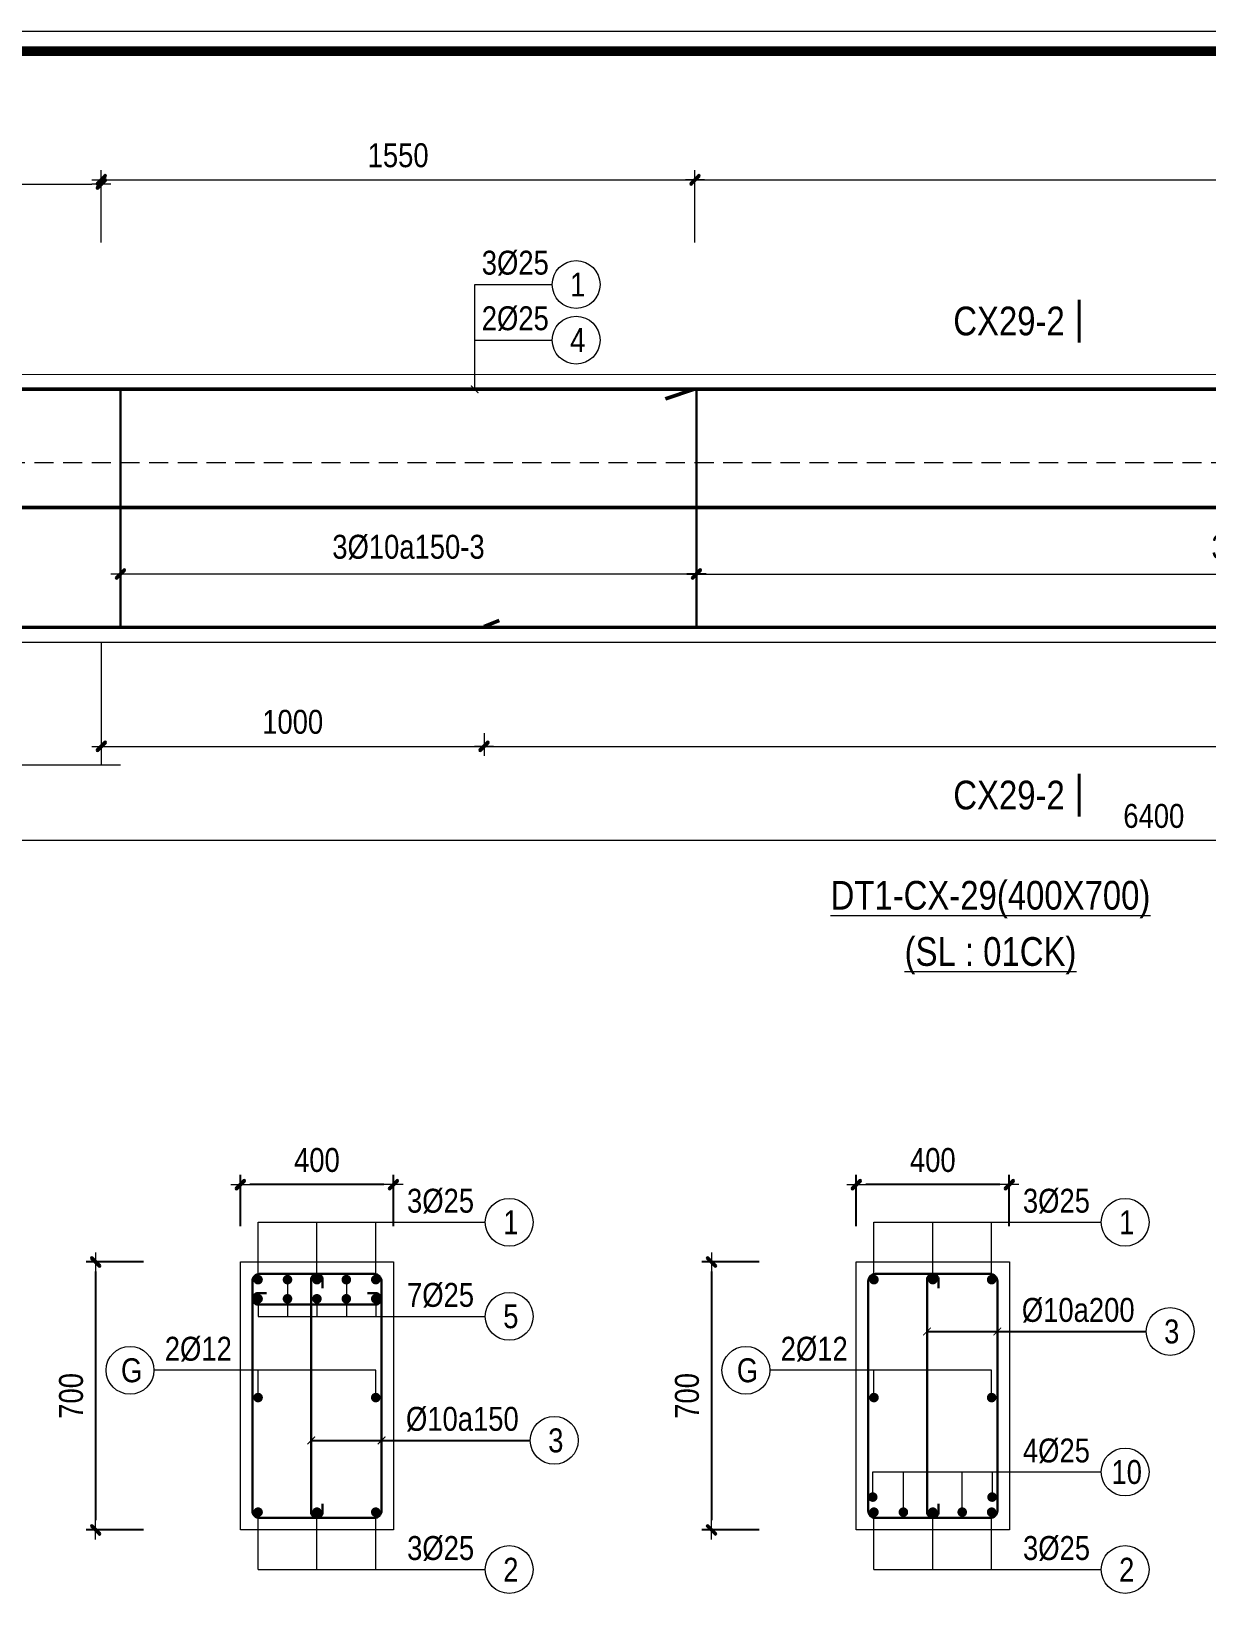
# Model space of a CAD drawing. Header units: millimetres. Extents: x 397144 to 8960116, y 345581 to 674207.
# Drawn here: x 5004476 to 5007547, y 613014 to 617107 of the extents above; entities that cross this region are included whole.
import ezdxf
from ezdxf.enums import TextEntityAlignment as Align
from ezdxf.xclip import XClip

# ---------------------------------------------------------------- set-up
doc = ezdxf.new("R2010")
doc.units = ezdxf.units.MM
doc.header["$XCLIPFRAME"] = 0
doc.header["$PDSIZE"] = -10
doc.linetypes.add('HIDDEN', pattern=[0.375, 0.25, -0.125])
doc.layers.get('0').update_dxf_attribs({"linetype": 'CONTINUOUS'})
doc.layers.get('Defpoints').update_dxf_attribs({"color": 12, "linetype": 'CONTINUOUS'})
for name, color, linetype, lineweight in [('CDAI', 8, 'CONTINUOUS', 30), ('CTHEP', 2, 'CONTINUOUS', 50), ('DBAO', 3, 'CONTINUOUS', 20), ('DGIONG', 4, 'CONTINUOUS', 13), ('KTH', 150, 'CONTINUOUS', 5), ('Net khuat', 8, 'HIDDEN', 13), ('STICK', 1, 'CONTINUOUS', 9), ('TEXT', 7, 'CONTINUOUS', 15)]:
    doc.layers.add(name, color=color, linetype=linetype, lineweight=lineweight)
doc.styles.add('Star-HelCon', font='VHELVCN_0.TTF')
doc.styles.add('TTP-HelCon', font='VHELVCN_0.TTF')
doc.styles.add('VNI-HELVE-CONDENSE', font='VHELVCN_0.TTF')
doc.dimstyles.new('kc-25', dxfattribs={"dimtxt": 62.5, "dimasz": 20, "dimexe": 20, "dimexo": 50, "dimgap": 25, "dimtad": 3, "dimdec": 0, "dimzin": 0, "dimdsep": 46, "dimtxsty": 'VNI-HELVE-CONDENSE', "dimblk": 'DIM', "dimcen": 2.5, "dimclrd": 256, "dimclre": 154, "dimclrt": 7, "dimaunit": 1, "dimadec": 0, "dimazin": 0, "dimtfac": 1, "dimtdec": 0, "dimtix": 1, "dimtmove": 0, "dimatfit": 3, "dimldrblk": 'DOT', "dimfxl": 1, "dimtolj": 1, "dimtzin": 0, "dimarcsym": 0})
doc.dimstyles.new('TTP-25', dxfattribs={"dimscale": 25, "dimtxt": 2.5, "dimasz": 1, "dimexe": 1, "dimexo": 1, "dimgap": 0.09, "dimtad": 0, "dimdec": 4, "dimrnd": 5, "dimzin": 9, "dimdsep": 46, "dimtxsty": 'TTP-HelCon', "dimblk": 'Stick1', "dimcen": 0.09, "dimdle": 1.5, "dimclrd": 256, "dimclre": 256, "dimclrt": 7, "dimadec": 0, "dimazin": 0, "dimtfac": 1, "dimtdec": 4, "dimtmove": 0, "dimatfit": 3, "dimldrblk": '_ArchTick1', "dimfxl": 1, "dimtvp": 1, "dimtolj": 1, "dimtzin": 0, "dimarcsym": 0})

# ---------------------------------------------------------------- blocks, each defined once
blk = doc.blocks.new('MC')
at = {"layer": 'CTHEP', "const_width": 10}
blk.add_lwpolyline([(0, 150), (0, 0)], dxfattribs=at)
at = {"layer": 'TEXT', "style": 'TTP-HelCon'}
blk.add_attdef('A', text='', height=100, dxfattribs=at).set_placement((-50, 25.5), align=Align.RIGHT)
blk = doc.blocks.new('Stick1')
at = {"layer": 'STICK'}
h = blk.add_hatch(color=256, dxfattribs=at)
edge = h.paths.add_edge_path()
edge.add_line((0.3, 0.5), (-0.5, -0.3))
edge.add_arc((-0.4, -0.4), 0.141, 135, 315)
edge.add_line((-0.3, -0.5), (0.5, 0.3))
edge.add_arc((0.4, 0.4), 0.141, 315, 495)
blk.add_line((1, 0), (-1, 0), dxfattribs=at)
blk.add_lwpolyline([(0.3, 0.5), (-0.5, -0.3, 1), (-0.3, -0.5), (0.5, 0.3, 1), (0.3, 0.5, 1)], format="xyb", dxfattribs=at)
blk = doc.blocks.new('*D8699')
at = {"layer": 'Defpoints', "color": 0, "transparency": 16777216}
for p in [(5048413, 522592), (5046908, 522509.5), (5048413, 522452)]:
    blk.add_point(p, dxfattribs=at)
at = {"layer": 'KTH', "lineweight": -2, "transparency": 16777216}
for p, q in [((5048413, 522567), (5048413, 522427)), ((5046908, 522484.5), (5046908, 522427)), ((5046933, 522452), (5048388, 522452))]:
    blk.add_line(p, q, dxfattribs=at)
at = {"layer": 'KTH', "lineweight": -2, "transparency": 16777216, "xscale": 25, "yscale": 25, "zscale": 25, "rotation": 180}
blk.add_blockref('Stick1', (5046908, 522452), dxfattribs=at)
at = {"layer": 'KTH', "lineweight": -2, "transparency": 16777216, "xscale": 25, "yscale": 25, "zscale": 25}
blk.add_blockref('Stick1', (5048413, 522452), dxfattribs=at)
at = {"layer": 'KTH', "color": 7, "transparency": 16777216, "insert": (5047660.5, 522521.9), "char_height": 62.5, "attachment_point": 5, "style": 'TTP-HelCon'}
blk.add_mtext('\\A1;3Þ10a150-3', dxfattribs=at)
blk = doc.blocks.new('_ArchTick1')
at = {"color": 0, "const_width": 3.81}
blk.add_lwpolyline([(-12.7, -12.7), (12.7, 12.7)], dxfattribs=at)
blk = doc.blocks.new('*D8700')
at = {"layer": 'Defpoints', "color": 0, "transparency": 16777216}
for p in [(5046858, 523471), (5046258, 523317.9), (5046858, 523317.9)]:
    blk.add_point(p, dxfattribs=at)
at = {"layer": 'KTH', "lineweight": -2, "transparency": 16777216}
for p, q in [((5046258, 523342.9), (5046258, 523496)), ((5046283, 523471), (5046833, 523471)), ((5046858, 523342.9), (5046858, 523496))]:
    blk.add_line(p, q, dxfattribs=at)
at = {"layer": 'KTH', "lineweight": -2, "transparency": 16777216, "xscale": 25, "yscale": 25, "zscale": 25, "rotation": 180}
blk.add_blockref('Stick1', (5046258, 523471), dxfattribs=at)
at = {"layer": 'KTH', "lineweight": -2, "transparency": 16777216, "xscale": 25, "yscale": 25, "zscale": 25}
blk.add_blockref('Stick1', (5046858, 523471), dxfattribs=at)
at = {"layer": 'KTH', "color": 7, "transparency": 16777216, "insert": (5046558, 523534.8), "char_height": 62.5, "attachment_point": 5, "style": 'TTP-HelCon'}
blk.add_mtext('\\A1;600', dxfattribs=at)
blk = doc.blocks.new('*D8702')
at = {"layer": 'Defpoints', "color": 0, "transparency": 16777216}
for p in [(5048409, 523481.9), (5046858, 523292.9), (5048409, 523292.9)]:
    blk.add_point(p, dxfattribs=at)
at = {"layer": 'KTH', "lineweight": -2, "transparency": 16777216}
for p, q in [((5046858, 523317.9), (5046858, 523506.9)), ((5048409, 523317.9), (5048409, 523506.9)), ((5046883, 523481.9), (5048384, 523481.9))]:
    blk.add_line(p, q, dxfattribs=at)
at = {"layer": 'KTH', "lineweight": -2, "transparency": 16777216, "xscale": 25, "yscale": 25, "zscale": 25, "rotation": 180}
blk.add_blockref('Stick1', (5046858, 523481.9), dxfattribs=at)
at = {"layer": 'KTH', "lineweight": -2, "transparency": 16777216, "xscale": 25, "yscale": 25, "zscale": 25}
blk.add_blockref('Stick1', (5048409, 523481.9), dxfattribs=at)
at = {"layer": 'KTH', "color": 7, "transparency": 16777216, "insert": (5047633.5, 523545.7), "char_height": 62.5, "attachment_point": 5, "style": 'TTP-HelCon'}
blk.add_mtext('\\A1;1550', dxfattribs=at)
blk = doc.blocks.new('*D8704')
at = {"layer": 'Defpoints', "color": 0, "transparency": 16777216}
for p in [(5046858, 522275.6), (5047858, 522061.4), (5047858, 522001.4)]:
    blk.add_point(p, dxfattribs=at)
at = {"layer": 'KTH', "lineweight": -2, "transparency": 16777216}
for p, q in [((5046858, 522250.6), (5046858, 521976.4)), ((5047858, 522036.4), (5047858, 521976.4)), ((5046883, 522001.4), (5047833, 522001.4))]:
    blk.add_line(p, q, dxfattribs=at)
at = {"layer": 'KTH', "lineweight": -2, "transparency": 16777216, "xscale": 25, "yscale": 25, "zscale": 25, "rotation": 180}
blk.add_blockref('Stick1', (5046858, 522001.4), dxfattribs=at)
at = {"layer": 'KTH', "lineweight": -2, "transparency": 16777216, "xscale": 25, "yscale": 25, "zscale": 25}
blk.add_blockref('Stick1', (5047858, 522001.4), dxfattribs=at)
at = {"layer": 'KTH', "color": 7, "transparency": 16777216, "insert": (5047358, 522065.2), "char_height": 62.5, "attachment_point": 5, "style": 'TTP-HelCon'}
blk.add_mtext('\\A1;1000', dxfattribs=at)
blk = doc.blocks.new('*D8705')
at = {"layer": 'Defpoints', "color": 0, "transparency": 16777216}
for p in [(5051507, 523481.9), (5051507, 523306.9), (5048409, 523292.9)]:
    blk.add_point(p, dxfattribs=at)
at = {"layer": 'KTH', "lineweight": -2, "transparency": 16777216}
for p, q in [((5048409, 523317.9), (5048409, 523506.9)), ((5051507, 523331.9), (5051507, 523506.9)), ((5048434, 523481.9), (5051482, 523481.9))]:
    blk.add_line(p, q, dxfattribs=at)
at = {"layer": 'KTH', "lineweight": -2, "transparency": 16777216, "xscale": 25, "yscale": 25, "zscale": 25, "rotation": 180}
blk.add_blockref('Stick1', (5048409, 523481.9), dxfattribs=at)
at = {"layer": 'KTH', "lineweight": -2, "transparency": 16777216, "xscale": 25, "yscale": 25, "zscale": 25}
blk.add_blockref('Stick1', (5051507, 523481.9), dxfattribs=at)
at = {"layer": 'KTH', "color": 7, "transparency": 16777216, "insert": (5049958, 523545.7), "char_height": 62.5, "attachment_point": 5, "style": 'TTP-HelCon'}
blk.add_mtext('\\A1;3100', dxfattribs=at)
blk = doc.blocks.new('*D8706')
at = {"layer": 'Defpoints', "color": 0, "transparency": 16777216}
for p in [(5052058, 522248.5), (5047858, 522061.4), (5052058, 522001.4)]:
    blk.add_point(p, dxfattribs=at)
at = {"layer": 'KTH', "lineweight": -2, "transparency": 16777216}
for p, q in [((5052058, 522223.5), (5052058, 521976.4)), ((5047858, 522036.4), (5047858, 521976.4)), ((5047883, 522001.4), (5052033, 522001.4))]:
    blk.add_line(p, q, dxfattribs=at)
at = {"layer": 'KTH', "lineweight": -2, "transparency": 16777216, "xscale": 25, "yscale": 25, "zscale": 25, "rotation": 180}
blk.add_blockref('Stick1', (5047858, 522001.4), dxfattribs=at)
at = {"layer": 'KTH', "lineweight": -2, "transparency": 16777216, "xscale": 25, "yscale": 25, "zscale": 25}
blk.add_blockref('Stick1', (5052058, 522001.4), dxfattribs=at)
at = {"layer": 'KTH', "color": 7, "transparency": 16777216, "insert": (5049958, 522065.2), "char_height": 62.5, "attachment_point": 5, "style": 'TTP-HelCon'}
blk.add_mtext('\\A1;4200', dxfattribs=at)
blk = doc.blocks.new('*D1596')
at = {"layer": 'Defpoints', "color": 0, "transparency": 16777216}
for p in [(5052808, 521953.5), (5046408, 521873.8), (5046408, 521755.5)]:
    blk.add_point(p, dxfattribs=at)
at = {"layer": 'KTH', "lineweight": -2, "transparency": 16777216}
for p, q in [((5052808, 521928.5), (5052808, 521730.5)), ((5046408, 521848.8), (5046408, 521730.5)), ((5052783, 521755.5), (5046433, 521755.5))]:
    blk.add_line(p, q, dxfattribs=at)
at = {"layer": 'KTH', "lineweight": -2, "transparency": 16777216, "xscale": 25, "yscale": 25, "zscale": 25, "rotation": 180}
blk.add_blockref('Stick1', (5046408, 521755.5), dxfattribs=at)
at = {"layer": 'KTH', "lineweight": -2, "transparency": 16777216, "xscale": 25, "yscale": 25, "zscale": 25}
blk.add_blockref('Stick1', (5052808, 521755.5), dxfattribs=at)
at = {"layer": 'KTH', "color": 7, "transparency": 16777216, "insert": (5049608, 521819.3), "char_height": 62.5, "attachment_point": 5, "style": 'TTP-HelCon'}
blk.add_mtext('\\A1;6400', dxfattribs=at)
blk = doc.blocks.new('*D8708')
at = {"layer": 'Defpoints', "color": 0, "transparency": 16777216}
for p in [(5048413, 522592), (5051503, 522591.9), (5051503, 522451.9)]:
    blk.add_point(p, dxfattribs=at)
at = {"layer": 'KTH', "lineweight": -2, "transparency": 16777216}
for p, q in [((5048413, 522567), (5048413, 522426.9)), ((5051503, 522566.9), (5051503, 522426.9)), ((5048438, 522451.9), (5051478, 522451.9))]:
    blk.add_line(p, q, dxfattribs=at)
at = {"layer": 'KTH', "lineweight": -2, "transparency": 16777216, "xscale": 25, "yscale": 25, "zscale": 25, "rotation": 180}
blk.add_blockref('Stick1', (5048413, 522451.9), dxfattribs=at)
at = {"layer": 'KTH', "lineweight": -2, "transparency": 16777216, "xscale": 25, "yscale": 25, "zscale": 25}
blk.add_blockref('Stick1', (5051503, 522451.9), dxfattribs=at)
at = {"layer": 'KTH', "color": 7, "transparency": 16777216, "insert": (5049958, 522521.8), "char_height": 62.5, "attachment_point": 5, "style": 'TTP-HelCon'}
blk.add_mtext('\\A1;3Þ10a200-3', dxfattribs=at)
blk = doc.blocks.new('DIM')
h = blk.add_hatch(color=1)
h.paths.add_polyline_path([(0.49, 0.29, 1), (0.29, 0.49), (-0.19, 0), (0.19, 0)])
h.paths.add_polyline_path([(0.19, 0), (-0.19, 0), (-0.49, -0.29, 1), (-0.29, -0.49)])
at = {"color": 9}
for p, q in [((-0.19, 0), (-1.5, 0)), ((0.19, 0), (1.5, 0))]:
    blk.add_line(p, q, dxfattribs=at)
at = {"color": 1}
for p, q in [((-0.49, -0.29), (0.29, 0.49)), ((-0.29, -0.49), (0.49, 0.29)), ((-0.19, 0), (0.19, 0))]:
    blk.add_line(p, q, dxfattribs=at)
blk.add_arc((-0.39, -0.39), 0.138, 135, 315, dxfattribs=at)
blk = doc.blocks.new('CHG_XX_Khung ten')
blk.add_lwpolyline([(15, 579), (826, 579), (826, 15), (15, 15)], close=True)
at = {"color": 4, "linetype": 'Continuous', "const_width": 1}
blk.add_lwpolyline([(17, 577), (824, 577), (824, 17), (17, 17)], close=True, dxfattribs=at)
blk = doc.blocks.new('*D8643')
at = {"layer": 'Defpoints', "color": 0, "ltscale": 500, "transparency": 16777216}
for p in [(5005022.5, 614093.2), (5005022.5, 613959.9), (5005422.5, 613959.9)]:
    blk.add_point(p, dxfattribs=at)
at = {"layer": 'KTH', "lineweight": -2, "ltscale": 500, "transparency": 16777216}
for p, q in [((5005022.5, 613984.9), (5005022.5, 614118.2)), ((5005397.5, 614093.2), (5005047.5, 614093.2)), ((5005422.5, 613984.9), (5005422.5, 614118.2))]:
    blk.add_line(p, q, dxfattribs=at)
at = {"layer": 'KTH', "lineweight": -2, "ltscale": 500, "transparency": 16777216, "xscale": 25, "yscale": 25, "zscale": 25, "rotation": 180}
blk.add_blockref('Stick1', (5005022.5, 614093.2), dxfattribs=at)
at = {"layer": 'KTH', "lineweight": -2, "ltscale": 500, "transparency": 16777216, "xscale": 25, "yscale": 25, "zscale": 25}
blk.add_blockref('Stick1', (5005422.5, 614093.2), dxfattribs=at)
at = {"layer": 'KTH', "color": 7, "ltscale": 500, "transparency": 16777216, "insert": (5005222.5, 614157), "char_height": 62.5, "attachment_point": 5, "style": 'TTP-HelCon'}
blk.add_mtext('\\A1;400', dxfattribs=at)
blk = doc.blocks.new('*D8644')
at = {"layer": 'Defpoints', "color": 0, "ltscale": 500, "transparency": 16777216}
for p in [(5004794.1, 613890.9), (5004644.3, 613190.9), (5004794.1, 613190.9)]:
    blk.add_point(p, dxfattribs=at)
at = {"layer": 'KTH', "lineweight": -2, "ltscale": 500, "transparency": 16777216}
for p, q in [((5004769.1, 613890.9), (5004619.3, 613890.9)), ((5004644.3, 613865.9), (5004644.3, 613215.9)), ((5004769.1, 613190.9), (5004619.3, 613190.9))]:
    blk.add_line(p, q, dxfattribs=at)
at = {"layer": 'KTH', "lineweight": -2, "ltscale": 500, "transparency": 16777216, "xscale": 25, "yscale": 25, "zscale": 25}
for p, rotation in [((5004644.3, 613890.9), 90), ((5004644.3, 613190.9), 270)]:
    blk.add_blockref('Stick1', p, dxfattribs=dict(at, rotation=rotation))
at = {"layer": 'KTH', "color": 7, "ltscale": 500, "transparency": 16777216, "insert": (5004580.4, 613540.9), "char_height": 62.5, "attachment_point": 5, "rotation": 90, "style": 'TTP-HelCon'}
blk.add_mtext('\\A1;700', dxfattribs=at)
blk = doc.blocks.new('*D8649')
at = {"layer": 'Defpoints', "color": 0, "ltscale": 500, "transparency": 16777216}
for p in [(5006631.7, 614093.2), (5006631.7, 613959.9), (5007031.7, 613959.9)]:
    blk.add_point(p, dxfattribs=at)
at = {"layer": 'KTH', "lineweight": -2, "ltscale": 500, "transparency": 16777216}
for p, q in [((5006631.7, 613984.9), (5006631.7, 614118.2)), ((5007006.7, 614093.2), (5006656.7, 614093.2)), ((5007031.7, 613984.9), (5007031.7, 614118.2))]:
    blk.add_line(p, q, dxfattribs=at)
at = {"layer": 'KTH', "lineweight": -2, "ltscale": 500, "transparency": 16777216, "xscale": 25, "yscale": 25, "zscale": 25, "rotation": 180}
blk.add_blockref('Stick1', (5006631.7, 614093.2), dxfattribs=at)
at = {"layer": 'KTH', "lineweight": -2, "ltscale": 500, "transparency": 16777216, "xscale": 25, "yscale": 25, "zscale": 25}
blk.add_blockref('Stick1', (5007031.7, 614093.2), dxfattribs=at)
at = {"layer": 'KTH', "color": 7, "ltscale": 500, "transparency": 16777216, "insert": (5006831.7, 614157), "char_height": 62.5, "attachment_point": 5, "style": 'TTP-HelCon'}
blk.add_mtext('\\A1;400', dxfattribs=at)
blk = doc.blocks.new('*D8650')
at = {"layer": 'Defpoints', "color": 0, "ltscale": 500, "transparency": 16777216}
for p in [(5006403.4, 613890.9), (5006253.5, 613190.9), (5006403.4, 613190.9)]:
    blk.add_point(p, dxfattribs=at)
at = {"layer": 'KTH', "lineweight": -2, "ltscale": 500, "transparency": 16777216}
for p, q in [((5006378.4, 613890.9), (5006228.5, 613890.9)), ((5006253.5, 613865.9), (5006253.5, 613215.9)), ((5006378.4, 613190.9), (5006228.5, 613190.9))]:
    blk.add_line(p, q, dxfattribs=at)
at = {"layer": 'KTH', "lineweight": -2, "ltscale": 500, "transparency": 16777216, "xscale": 25, "yscale": 25, "zscale": 25}
for p, rotation in [((5006253.5, 613890.9), 90), ((5006253.5, 613190.9), 270)]:
    blk.add_blockref('Stick1', p, dxfattribs=dict(at, rotation=rotation))
at = {"layer": 'KTH', "color": 7, "ltscale": 500, "transparency": 16777216, "insert": (5006189.7, 613540.9), "char_height": 62.5, "attachment_point": 5, "rotation": 90, "style": 'TTP-HelCon'}
blk.add_mtext('\\A1;700', dxfattribs=at)
blk = doc.blocks.new('CX29')
at = {"layer": 'CDAI', "ltscale": 52.5}
for p, q in [((5046908.00293, 522938.56662), (5046908.00293, 522312.55048)), ((5048413.00293, 522938.49831), (5048413.00293, 522312.52731))]:
    blk.add_line(p, q, dxfattribs=at)
at = {"layer": 'CTHEP'}
for p, q in [((5048332.00692, 522909.49448), (5048407.00692, 522934.49448)), ((5040791.73058, 522625.55855), (5088196.68235, 522625.51042)), ((5047858.00692, 522314.61004), (5047897.50592, 522330.30191))]:
    blk.add_line(p, q, dxfattribs=at)
for points in [[(5088380.04714, 522306.31091), (5088380.04714, 522934.49812), (5040638.00552, 522934.56286), (5040638.00552, 522308.30037)], [(5040673.22228, 522688.96378), (5040673.22228, 522312.57371), (5040673.22228, 522312.57371), (5040906.87594, 522312.55065), (5053058.00553, 522312.52236), (5053632.05103, 522312.52048), (5088308.99188, 522312.49833), (5088308.99188, 522835.37385)]]:
    blk.add_lwpolyline(points, dxfattribs=at)
at = {"layer": 'DBAO'}
for points in [[(5040608.00552, 521953.57045), (5040608.00552, 522973.7336), (5053205.91177, 522973.49454)], [(5040908.00552, 521953.56662), (5040908.00552, 522273.54081), (5053058.00553, 522273.49831), (5053058.00553, 521953.49831)], [(5046858.00692, 521953.49448), (5046858.00692, 522273.49448)]]:
    blk.add_lwpolyline(points, dxfattribs=at)
at = {"layer": 'DGIONG'}
blk.add_lwpolyline([(5046208.00553, 521953.57045), (5046433.00553, 521953.57045), (5046433.00553, 522003.57045), (5046533.00553, 521903.57045), (5046533.00553, 521953.57045), (5046908.00293, 521953.56662)], dxfattribs=at)
for centre in [(5048098.58535, 523208.37484), (5048098.58535, 523063.07584)]:
    blk.add_circle(centre, 62.5, dxfattribs=at)
at = {"layer": 'Net khuat', "ltscale": 200}
blk.add_lwpolyline([(5040608.00552, 522743.57367), (5088410.04714, 522743.57367)], dxfattribs=at)
at = {"xscale": 0.75, "yscale": 0.75, "zscale": 0.75}
for p in [(5049412.82238, 523056.4503), (5049412.82238, 521817.70916)]:
    blk.add_blockref('MC', p, dxfattribs=at).add_auto_attribs({'A': 'CX29-2'})
at = {"layer": 'TEXT', "style": 'TTP-HelCon'}
for s, p in [('3Þ25', (5047852.0753, 523234.22778)), ('2Þ25', (5047852.0753, 523088.92878))]:
    blk.add_text(s, height=62.5, dxfattribs=at).set_placement(p)
at = {"layer": 'TEXT', "style": 'Star-HelCon'}
for s, p in [('1', (5048102.75202, 523208.37484)), ('4', (5048102.75202, 523063.07584))]:
    blk.add_text(s, height=62.5, dxfattribs=at).set_placement(p, align=Align.MIDDLE)
at = {"layer": 'TEXT', "style": 'TTP-HelCon'}
for s, p in [('%%UDT1-CX-29(400X700)', (5049181.2908, 521574.88129)), ('%%U(SL : 01CK)', (5049181.2908, 521427.98669))]:
    blk.add_text(s, height=75, dxfattribs=at).set_placement(p, align=Align.CENTER)
at = {"layer": 'KTH'}
for base, p1, p2, picture, middle in [((5048409.00293, 523481.8719), (5046858.00293, 523292.86806), (5048409.00293, 523292.86806), '*D8702', (5047633.50293, 523545.70523)), ((5051507.00553, 523481.8719), (5048409.00293, 523292.86806), (5051507.00553, 523306.88882), '*D8705', (5049958.00423, 523545.70523)), ((5046858.00293, 523470.96479), (5046258.00553, 523317.86806), (5046858.00293, 523317.86806), '*D8700', (5046558.00423, 523534.79812)), ((5046408.00552, 521755.51339), (5052808.00552, 521953.4964), (5046408.00552, 521873.80651), '*D1596', (5049608.00552, 521819.34672))]:
    dim = blk.add_linear_dim(base=base, p1=p1, p2=p2, angle=180, dimstyle='TTP-25', override={"dimtmove": 1}, dxfattribs=at)
    dim.commit()
    dim.dimension.update_dxf_attribs({"geometry": picture, "text_midpoint": middle})
for base, p1, p2, text, picture, middle in [((5048413.00293, 522451.99426), (5046908.00293, 522509.46761), (5048413.00293, 522592.00744), '3Þ10a150-3', '*D8699', (5047660.50293, 522521.91093)), ((5051503.00553, 522451.9189), (5048413.00293, 522592.00744), (5051503.00553, 522591.93914), '3Þ10a200-3', '*D8708', (5049958.00423, 522521.83557))]:
    dim = blk.add_linear_dim(base=base, p1=p1, p2=p2, text=text, dimstyle='TTP-25', override={"dimtmove": 1}, dxfattribs=at)
    dim.commit()
    dim.dimension.update_dxf_attribs({"geometry": picture, "text_midpoint": middle})
for base, p1, p2, picture, middle in [((5047858.00692, 522001.40155), (5046858.00692, 522275.58742), (5047858.00692, 522061.35272), '*D8704', (5047358.00692, 522065.23488)), ((5052058.00553, 522001.40155), (5047858.00692, 522061.35272), (5052058.00553, 522248.54081), '*D8706', (5049958.00622, 522065.23488))]:
    dim = blk.add_linear_dim(base=base, p1=p1, p2=p2, dimstyle='TTP-25', override={"dimtmove": 1}, dxfattribs=at)
    dim.commit()
    dim.dimension.update_dxf_attribs({"geometry": picture, "text_midpoint": middle})
at = {"layer": 'DGIONG'}
for points in [[(5047833.56353, 522934.56673), (5047833.56327, 523208.37484), (5048036.08535, 523208.37484)], [(5047833.56312, 522934.55638), (5047833.56292, 523063.07584), (5048036.085, 523063.07584)]]:
    blk.add_leader(points, dimstyle='kc-25', override={"dimtad": 0, "dimldrblk": 'ArchTick', "dimfxl": 100, "dimarcsym": 1}, dxfattribs=at)

msp = doc.modelspace()

# ---------------------------------------------------------------- linework, layer by layer
at = {"layer": 'DGIONG'}
msp.add_lwpolyline([(4997699.5516, 617054.8672), (5015069.15702, 617054.8672), (5015069.15702, 602536.98804), (4997699.5516, 602536.98804)], close=True, dxfattribs=at)

# ---------------------------------------------------------------- block references
at = {"layer": 'DBAO'}
ref = msp.add_blockref('CX29', (-42198.81169, 93236.74717), dxfattribs=at)
XClip(ref).set_block_clipping_path([(5039898.363287813, 521332.9604182728), (5053846.7564344108, 523623.1797792785)])

# ---------------------------------------------------------------- next in the draw order: block references
at = {"layer": 'KTH', "ltscale": 0.8, "xscale": 25.92478421702978, "yscale": 25.92478421702978, "zscale": 25.92478421702978}
msp.add_blockref('CHG_XX_Khung ten', (4997258.83027, 602096.26671), dxfattribs=at)

# ---------------------------------------------------------------- next in the draw order: linework, layer by layer
at = {"layer": 'CDAI'}
for points in [[(5005072.48946, 613859.68007), (5005372.48946, 613859.68007, -0.4142135624), (5005391.23946, 613840.93007), (5005391.23946, 613240.93007, -0.4142135624), (5005372.48946, 613222.18007), (5005072.48946, 613222.18007, -0.4142135624), (5005053.73946, 613240.93007), (5005053.73946, 613840.93007, -0.4142135624)], [(5006681.72976, 613859.68007), (5006981.72976, 613859.68007, -0.4142135624), (5007000.47976, 613840.93007), (5007000.47976, 613240.93007, -0.4142135624), (5006981.72976, 613222.18007), (5006681.72976, 613222.18007, -0.4142135624), (5006662.97976, 613240.93007), (5006662.97976, 613840.93007, -0.4142135624)]]:
    msp.add_lwpolyline(points, format="xyb", close=True, dxfattribs=at)
for points in [[(5005237.48946, 613822.76008), (5005237.48946, 613844.68007, 0.4142135624), (5005222.48946, 613859.68007), (5005222.48946, 613859.68007, 0.4142135624), (5005207.48946, 613844.68007), (5005207.48946, 613237.18007, 0.4142135624), (5005222.48946, 613222.18007), (5005222.48946, 613222.18007, 0.4142135624), (5005237.48946, 613237.18007), (5005237.48946, 613259.10006)], [(5006846.72976, 613822.76008), (5006846.72976, 613844.68007, 0.4142135624), (5006831.72976, 613859.68007), (5006831.72976, 613859.68007, 0.4142135624), (5006816.72976, 613844.68007), (5006816.72976, 613237.18007, 0.4142135624), (5006831.72976, 613222.18007), (5006831.72976, 613222.18007, 0.4142135624), (5006846.72976, 613237.18007), (5006846.72976, 613259.10006)], [(5005090.65945, 613809.68007), (5005068.73946, 613809.68007, 0.4142135624), (5005053.73946, 613794.68007), (5005053.73946, 613794.68007, 0.4142135624), (5005068.73946, 613779.68007), (5005376.23946, 613779.68007, 0.4142135624), (5005391.23946, 613794.68007), (5005391.23946, 613794.68007, 0.4142135624), (5005376.23946, 613809.68007), (5005354.31946, 613809.68007)]]:
    msp.add_lwpolyline(points, format="xyb", dxfattribs=at)
at = {"layer": 'CTHEP', "const_width": 12.5}
for points in [[(5005062.48946, 613844.68007, 1), (5005074.98946, 613844.68007, 1)], [(5005139.36446, 613844.68007, 1), (5005151.86446, 613844.68007, 1)], [(5005216.23946, 613844.68007, 1), (5005228.73946, 613844.68007, 1)], [(5005305.61446, 613844.68007, -1), (5005293.11446, 613844.68007, -1)], [(5005369.98946, 613844.68007, 1), (5005382.48946, 613844.68007, 1)], [(5006671.72976, 613844.68007, 1), (5006684.22976, 613844.68007, 1)], [(5006825.47976, 613844.68007, 1), (5006837.97976, 613844.68007, 1)], [(5006979.22976, 613844.68007, 1), (5006991.72976, 613844.68007, 1)], [(5005062.48946, 613794.68007, 1), (5005074.98946, 613794.68007, 1)], [(5005139.36446, 613794.68007, 1), (5005151.86446, 613794.68007, 1)], [(5005216.23946, 613794.68007, 1), (5005228.73946, 613794.68007, 1)], [(5005305.61446, 613794.68007, -1), (5005293.11446, 613794.68007, -1)], [(5005369.98946, 613794.68007, 1), (5005382.48946, 613794.68007, 1)], [(5005074.98946, 613536.52313, -1), (5005062.48946, 613536.52313, -1)], [(5005382.48946, 613536.52313, -1), (5005369.98946, 613536.52313, -1)], [(5006684.22976, 613536.52313, -1), (5006671.72976, 613536.52313, -1)], [(5006991.72976, 613536.52313, -1), (5006979.22976, 613536.52313, -1)], [(5006668.52678, 613276.53767, 1), (5006681.02678, 613276.53767, 1)], [(5006980.32591, 613276.53767, 1), (5006992.82591, 613276.53767, 1)], [(5005062.48946, 613237.18007, 1), (5005074.98946, 613237.18007, 1)], [(5005216.23946, 613237.18007, 1), (5005228.73946, 613237.18007, 1)], [(5005369.98946, 613237.18007, 1), (5005382.48946, 613237.18007, 1)], [(5006671.72976, 613237.18007, 1), (5006684.22976, 613237.18007, 1)], [(5006748.60476, 613237.18007, 1), (5006761.10476, 613237.18007, 1)], [(5006825.47976, 613237.18007, 1), (5006837.97976, 613237.18007, 1)], [(5006902.35476, 613237.18007, 1), (5006914.85476, 613237.18007, 1)], [(5006979.22976, 613237.18007, 1), (5006991.72976, 613237.18007, 1)]]:
    msp.add_lwpolyline(points, format="xyb", close=True, dxfattribs=at)
at = {"layer": 'DBAO', "flags": 128}
for points in [[(5005022.48946, 613890.93007), (5005422.48946, 613890.93007)], [(5005422.48946, 613890.93007), (5005422.48946, 613190.93007), (5005022.48946, 613190.93007), (5005022.48946, 613890.93007)], [(5006631.72976, 613890.93007), (5007031.72976, 613890.93007)], [(5007031.72976, 613890.93007), (5007031.72976, 613190.93007), (5006631.72976, 613190.93007), (5006631.72976, 613890.93007)]]:
    msp.add_lwpolyline(points, dxfattribs=at)
at = {"layer": 'DGIONG'}
for p, q in [((5005068.73946, 613844.68007), (5005068.73946, 613994.68007)), ((5005068.73946, 613994.68007), (5005662.48946, 613994.68007)), ((5005222.48946, 613844.68007), (5005222.48946, 613994.68007)), ((5005376.23946, 613844.68007), (5005376.23946, 613994.68007)), ((5006677.97976, 613844.68007), (5006677.97976, 613994.68007)), ((5006677.97976, 613994.68007), (5007271.72976, 613994.68007)), ((5006831.72976, 613844.68007), (5006831.72976, 613994.68007)), ((5006985.47976, 613844.68007), (5006985.47976, 613994.68007)), ((5005145.61446, 613844.68007), (5005145.61446, 613748.63558)), ((5005299.36446, 613844.68007), (5005299.36446, 613748.63558)), ((5005068.73946, 613794.68007), (5005068.73946, 613748.63558)), ((5005222.48946, 613794.68007), (5005222.48946, 613748.63558)), ((5005376.23946, 613794.68007), (5005376.23946, 613748.63558)), ((5005068.73946, 613748.63558), (5005662.48946, 613748.63558)), ((5005376.23946, 613607.90492), (5004796.69194, 613607.90492)), ((5005068.73946, 613536.52313), (5005068.73946, 613607.90492)), ((5005376.23946, 613536.52313), (5005376.23946, 613607.90492)), ((5006985.47976, 613607.90492), (5006405.93224, 613607.90492)), ((5006677.97976, 613536.52313), (5006677.97976, 613607.90492)), ((5006985.47976, 613536.52313), (5006985.47976, 613607.90492)), ((5006674.77678, 613342.10104), (5007271.72976, 613342.10104)), ((5006674.77678, 613276.53767), (5006674.77678, 613342.10104)), ((5006754.85476, 613237.18007), (5006754.85476, 613342.10104)), ((5006908.60476, 613237.18007), (5006908.60476, 613342.10104)), ((5006987.70813, 613269.66474), (5006987.70813, 613342.10104)), ((5005068.73946, 613087.18007), (5005068.73946, 613237.18007)), ((5005222.48946, 613087.18007), (5005222.48946, 613237.18007)), ((5005376.23946, 613087.18007), (5005376.23946, 613237.18007)), ((5006677.97976, 613087.18007), (5006677.97976, 613237.18007)), ((5006831.72976, 613087.18007), (5006831.72976, 613237.18007)), ((5006985.47976, 613087.18007), (5006985.47976, 613237.18007)), ((5005068.73946, 613087.18007), (5005662.48946, 613087.18007)), ((5006677.97976, 613087.18007), (5007271.72976, 613087.18007))]:
    msp.add_line(p, q, dxfattribs=at)
for centre in [(5005724.98946, 613994.68007), (5007334.22976, 613994.68007), (5005724.98946, 613748.63558), (5007451.81767, 613709.37835), (5004734.19194, 613607.90492), (5006343.43224, 613607.90492), (5005842.57736, 613424.74442), (5007334.22976, 613342.10104), (5005724.98946, 613087.18007), (5007334.22976, 613087.18007)]:
    msp.add_circle(centre, 62.5, dxfattribs=at)

# ---------------------------------------------------------------- next in the draw order: texts
at = {"layer": 'TEXT', "style": 'TTP-HelCon'}
for s, p in [('3Þ25', (5005457.94779, 614019.68007)), ('3Þ25', (5007067.18809, 614019.68007)), ('7Þ25', (5005457.94779, 613773.63558)), ('Þ10a200', (5007064.41397, 613734.37835)), ('2Þ12', (5004824.98361, 613632.90492)), ('2Þ12', (5006434.22391, 613632.90492)), ('Þ10a150', (5005455.17367, 613449.74442)), ('4Þ25', (5007067.18809, 613367.10104)), ('3Þ25', (5005458.21313, 613112.18007)), ('3Þ25', (5007067.45343, 613112.18007))]:
    msp.add_text(s, height=62.5, dxfattribs=at).set_placement(p)
at = {"layer": 'TEXT', "style": 'Star-HelCon'}
for s, p in [('1', (5005729.15612, 613994.68007)), ('1', (5007338.39643, 613994.68007)), ('5', (5005729.15612, 613748.63558)), ('3', (5007455.98433, 613709.37835)), ('G', (5004738.35861, 613607.90492)), ('G', (5006347.59891, 613607.90492)), ('3', (5005846.74403, 613424.74442)), ('10', (5007338.39643, 613342.10104)), ('2', (5005729.15612, 613087.18007)), ('2', (5007338.39643, 613087.18007))]:
    msp.add_text(s, height=62.5, dxfattribs=at).set_placement(p, align=Align.MIDDLE)

# ---------------------------------------------------------------- next in the draw order: dimensions: what is measured, and where the dimension line sits
at = {"layer": 'KTH', "ltscale": 500}
for base, p1, p2, picture, middle in [((5005022.48946, 614093.18007), (5005422.48946, 613959.94202), (5005022.48946, 613959.94202), '*D8643', (5005222.48946, 614157.01341)), ((5006631.72976, 614093.18007), (5007031.72976, 613959.94202), (5006631.72976, 613959.94202), '*D8649', (5006831.72976, 614157.01341))]:
    dim = msp.add_linear_dim(base=base, p1=p1, p2=p2, dimstyle='TTP-25', override={"dimtxsty": 'TTP-HelCon'}, dxfattribs=at)
    dim.commit()
    dim.dimension.update_dxf_attribs({"geometry": picture, "text_midpoint": middle})
for base, p1, p2, picture, middle in [((5004644.28245, 613190.93007), (5004794.11526, 613890.93007), (5004794.11526, 613190.93007), '*D8644', (5004580.44911, 613540.93007)), ((5006253.52275, 613190.93007), (5006403.35556, 613890.93007), (5006403.35556, 613190.93007), '*D8650', (5006189.68942, 613540.93007))]:
    dim = msp.add_linear_dim(base=base, p1=p1, p2=p2, angle=90, dimstyle='TTP-25', override={"dimtxsty": 'TTP-HelCon'}, dxfattribs=at)
    dim.commit()
    dim.dimension.update_dxf_attribs({"geometry": picture, "text_midpoint": middle})

# ---------------------------------------------------------------- next in the draw order: leaders
at = {"layer": 'DGIONG'}
for points in [[(5006816.72976, 613709.37835), (5007218.69178, 613709.37835)], [(5007000.47976, 613709.37835), (5007389.31767, 613709.37835)], [(5005207.48946, 613424.74442), (5005609.45147, 613424.74442)], [(5005391.23946, 613424.74442), (5005780.07736, 613424.74442)]]:
    msp.add_leader(points, dimstyle='kc-25', override={"dimtad": 0, "dimldrblk": 'ArchTick', "dimfxl": 100, "dimarcsym": 1}, dxfattribs=at)

doc.saveas('drawing.dxf')
